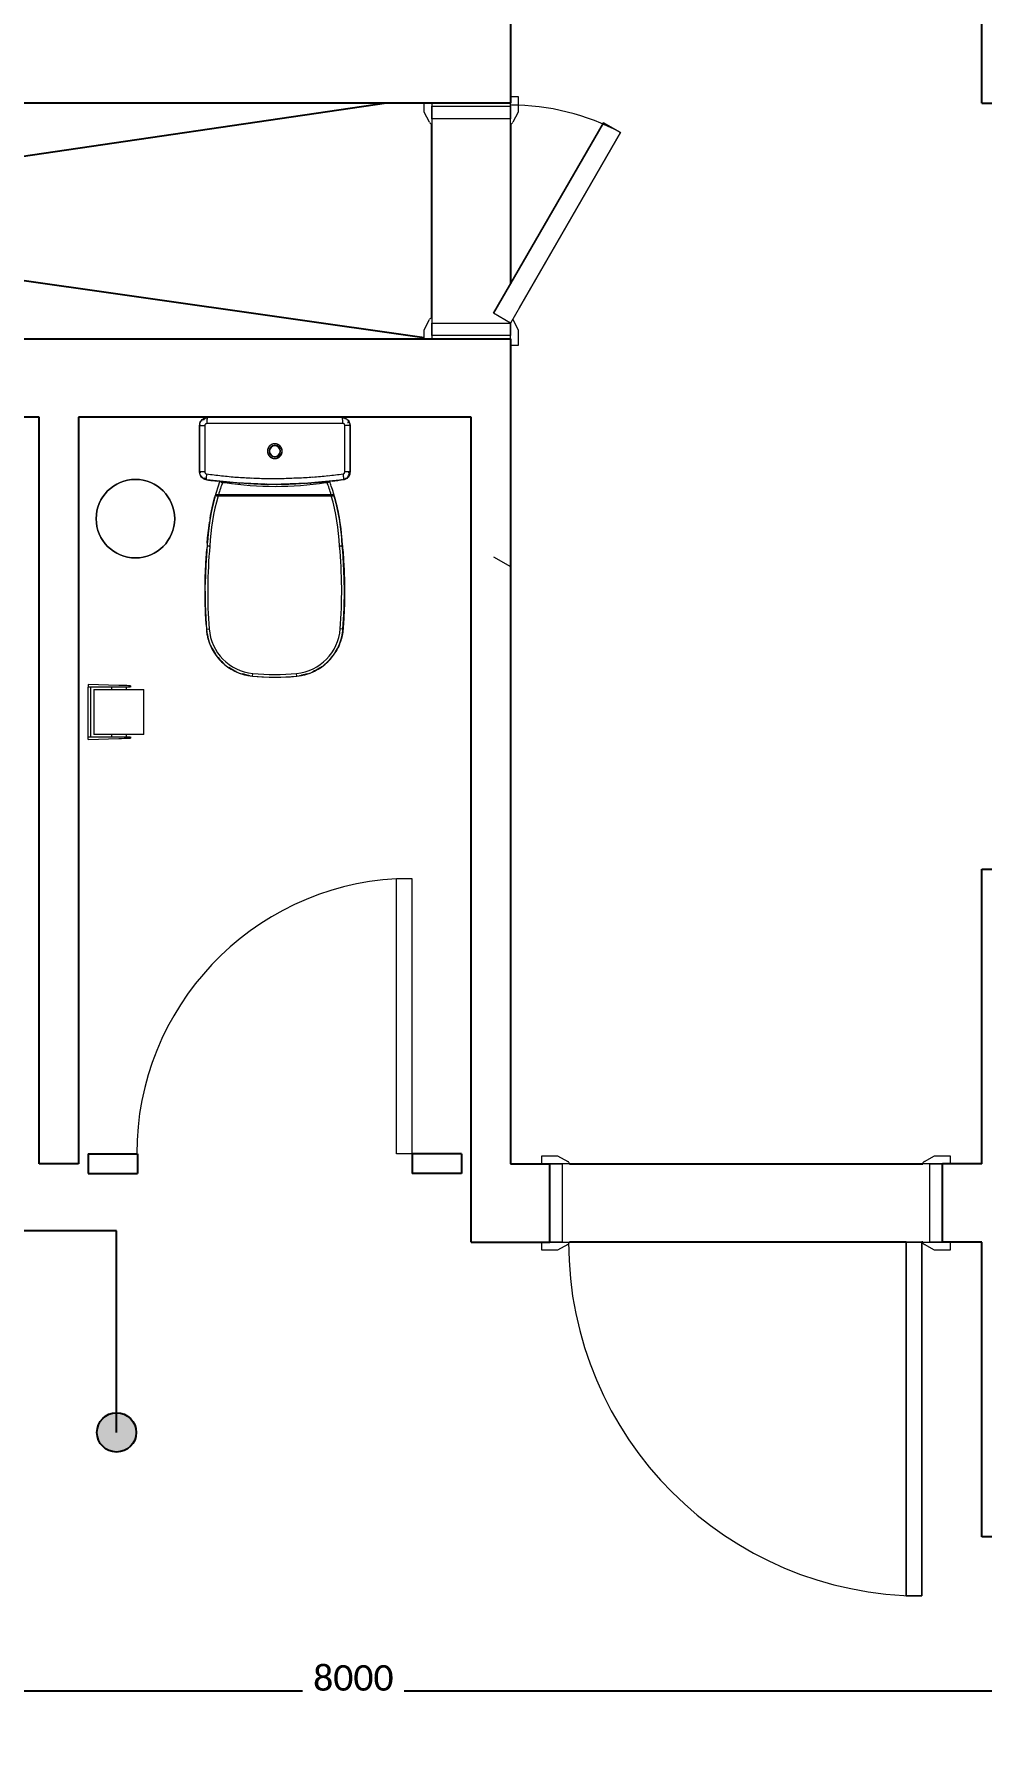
# Model space of a CAD drawing. Header units: metres. Extents: x 22.6 to 101.3, y 9.4 to 67.4.
# Drawn here: x 53.981 to 56.394, y 41.006 to 45.372 of the extents above; entities that cross this region are included whole.
import ezdxf

# ---------------------------------------------------------------- set-up
doc = ezdxf.new("R2010")
doc.units = ezdxf.units.M
doc.layers.add('00', color=252, linetype='Continuous')
for name, color, linetype, lineweight in [('A-DIM', 7, 'Continuous', 5), ('A-DOOR', 5, 'Continuous', 5), ('A-EQPM', 6, 'Continuous', 9), ('G-IMPT', 1, 'Continuous', 5)]:
    doc.layers.add(name, color=color, linetype=linetype, lineweight=lineweight)
doc.styles.add('Calibri', font='calibri.ttf', dxfattribs={"height": 0.212639})
doc.dimstyles.new('ECG_Dimn-Detl-100', dxfattribs={"dimscale": 0.3048, "dimtxt": 0.25, "dimasz": 1.312336, "dimexe": 0.492126, "dimexo": 0.0625, "dimgap": 0, "dimtad": 1, "dimdec": 0, "dimlfac": 1000, "dimzin": 0, "dimdsep": 46, "dimtxsty": 'Calibri', "dimblk1": 'DOTSMALL', "dimblk2": 'DOTSMALL', "dimsah": 1, "dimcen": 0.09, "dimdle": 0.492126, "dimazin": 0, "dimtfac": 1, "dimtdec": 4, "dimtix": 1, "dimtmove": 0, "dimatfit": 3, "dimfxl": 0.492126, "dimfxlon": 1, "dimtvp": 1, "dimtolj": 1, "dimtzin": 0, "dimarcsym": 2})

# ---------------------------------------------------------------- blocks, each defined once
blk = doc.blocks.new('ECG_Door_Single Leave-Cabient - 600x2100 _GCR_  mm-3090328-GROUND FLOOR PLAN')
at = {"layer": 'A-DOOR'}
for p, q in [((-0.3, 0.12), (-0.277, 0.12)), ((-0.247, 0.1), (-0.3, 0.1)), ((-0.292, 0.1), (-0.26, 0.1)), ((-0.292, -0.1), (-0.292, 0.1)), ((-0.277, 0.12), (-0.251, 0.106)), ((-0.26, 0.1), (-0.26, -0.1)), ((0.3, 0.1), (0.247, 0.1)), ((0.251, 0.106), (0.277, 0.12)), ((0.26, 0.1), (0.292, 0.1)), ((0.26, -0.1), (0.26, 0.1)), ((0.277, 0.12), (0.3, 0.12)), ((0.292, 0.1), (0.292, -0.1)), ((-0.855, -0.0567), (-0.88, -0.1)), ((-0.26, -0.1), (-0.235, -0.0567)), ((-0.235, -0.0567), (0.25, -0.3367)), ((0.25, -0.3367), (-0.235, -0.0567)), ((-0.317, -0.12), (-0.317, -0.1)), ((-0.277, -0.12), (-0.317, -0.12)), ((-0.3, -0.1), (-0.26, -0.1)), ((-0.26, -0.1), (-0.292, -0.1)), ((-0.251, -0.106), (-0.277, -0.12)), ((0.225, -0.38), (-0.26, -0.1)), ((-0.22, -0.1231), (0.225, -0.38)), ((0.247, -0.1), (0.3, -0.1)), ((0.277, -0.12), (0.251, -0.106)), ((0.292, -0.1), (0.26, -0.1)), ((0.317, -0.12), (0.277, -0.12)), ((0.317, -0.1), (0.317, -0.12)), ((0.25, -0.3367), (0.225, -0.38)), ((0.225, -0.38), (0.25, -0.3367))]:
    blk.add_line(p, q, dxfattribs=at)
for centre, radius, start, end in [((-0.255, 0.099), 0.00806, 7.125, 60.2551), ((0.255, 0.099), 0.00806, 119.7449, 172.875), ((-0.3, -0.1), 0.595, 331.9263, 0), ((0.255, -0.099), 0.00806, 187.125, 240.2551)]:
    blk.add_arc(centre, radius, start, end, dxfattribs=at)
blk = doc.blocks.new('ECG_ Door-Single Leaf-Gnrc - 1000x2200 mm-2105028-GROUND FLOOR PLAN')
at = {"layer": 'A-DOOR'}
for p, q in [((-0.52, 0.12), (-0.48, 0.12)), ((-0.52, 0.1), (-0.52, 0.12)), ((-0.45, 0.1), (-0.5, 0.1)), ((-0.5, 0.1), (-0.468, 0.1)), ((-0.48, 0.12), (-0.454, 0.106)), ((-0.468, 0.1), (-0.468, -0.1)), ((0.5, 0.1), (0.45, 0.1)), ((0.454, 0.106), (0.48, 0.12)), ((0.468, 0.1), (0.5, 0.1)), ((0.468, -0.1), (0.468, 0.1)), ((0.48, 0.12), (0.52, 0.12)), ((0.52, 0.12), (0.52, 0.1)), ((-0.52, -0.12), (-0.52, -0.1)), ((-0.48, -0.12), (-0.52, -0.12)), ((-0.5, -0.1), (-0.45, -0.1)), ((-0.468, -0.1), (-0.5, -0.1)), ((-0.454, -0.106), (-0.48, -0.12)), ((0.408, -0.1), (0.448, -0.1)), ((0.408, -1), (0.408, -0.1)), ((0.408, -0.1), (0.408, -1)), ((0.448, -0.1), (0.408, -0.1)), ((0.448, -0.1), (0.448, -1)), ((0.448, -1), (0.448, -0.1)), ((0.45, -0.1), (0.5, -0.1)), ((0.48, -0.12), (0.454, -0.106)), ((0.5, -0.1), (0.468, -0.1)), ((0.52, -0.12), (0.48, -0.12)), ((0.52, -0.1), (0.52, -0.12)), ((0.448, -1), (0.408, -1)), ((0.408, -1), (0.448, -1))]:
    blk.add_line(p, q, dxfattribs=at)
for centre, radius, start, end in [((-0.458, 0.099), 0.00806, 7.125, 60.2551), ((0.458, 0.099), 0.00806, 119.7449, 172.875), ((-0.458, -0.099), 0.00806, 299.7449, 352.875), ((0.448, -0.1), 0.9, 180, 270), ((0.458, -0.099), 0.00806, 187.125, 240.2551)]:
    blk.add_arc(centre, radius, start, end, dxfattribs=at)
blk = doc.blocks.new('Single-Flush-Partition - 700 _ 2200-2763525-GROUND FLOOR PLAN')
at = {"layer": 'A-DOOR'}
for p, q in [((0.31, 0.025), (0.31, 0.7256)), ((0.35, 0.7256), (0.31, 0.7256)), ((0.35, 0.025), (0.35, 0.7256)), ((0.35, 0.025), (0.31, 0.025))]:
    blk.add_line(p, q, dxfattribs=at)
blk.add_arc((0.35, 0.025), 0.7017, 93.2679, 180, dxfattribs=at)
blk = doc.blocks.new('Toilet_Tissue_Dispenser-Bradley_Corp-505 - 505-V57-GROUND FLOOR PLAN')
at = {"layer": 'A-EQPM'}
for p, q in [((54.1967, 43.7149), (54.1189, 43.7172)), ((54.1189, 43.7172), (54.1189, 43.7108)), ((54.1967, 43.7108), (54.1189, 43.7108)), ((54.1189, 43.5838), (54.1189, 43.7108)), ((54.1246, 43.7108), (54.1189, 43.7108)), ((54.1246, 43.7108), (54.1246, 43.5838)), ((54.1777, 43.7108), (54.1777, 43.7045)), ((54.2259, 43.7108), (54.1967, 43.7108)), ((54.2158, 43.7045), (54.2158, 43.7108)), ((54.2269, 43.7108), (54.2269, 43.714)), ((54.1332, 43.7045), (54.1332, 43.5902)), ((54.1332, 43.7045), (54.1967, 43.7045)), ((54.1967, 43.7045), (54.26, 43.7045)), ((54.2602, 43.5902), (54.2602, 43.7045)), ((54.1189, 43.5838), (54.1967, 43.5838)), ((54.1189, 43.5775), (54.1189, 43.5838)), ((54.1189, 43.5838), (54.1246, 43.5838)), ((54.1189, 43.5775), (54.1967, 43.5798)), ((54.1967, 43.5902), (54.1332, 43.5902)), ((54.1777, 43.5902), (54.1777, 43.5838)), ((54.26, 43.5902), (54.1967, 43.5902)), ((54.1967, 43.5838), (54.2259, 43.5838)), ((54.2158, 43.5838), (54.2158, 43.5902)), ((54.2269, 43.5807), (54.2269, 43.5838))]:
    blk.add_line(p, q, dxfattribs=at)
at = {"layer": 'A-EQPM', "flags": 128}
for points in [[(54.2267, 43.714), (54.2249, 43.7141), (54.2215, 43.7142), (54.2167, 43.7143), (54.2107, 43.7145), (54.2039, 43.7147), (54.1967, 43.7149)], [(54.1967, 43.5798), (54.2039, 43.58), (54.2107, 43.5802), (54.2167, 43.5804), (54.2215, 43.5805), (54.2249, 43.5806), (54.2267, 43.5806)]]:
    blk.add_lwpolyline(points, dxfattribs=at)
blk = doc.blocks.new('ECG_Commercial_Toilet_Maid_driver-P Trap_01 - 211109_092700_dwg_dwg_211109-V30-GROUND FLOOR PLAN')
at = {"layer": 'G-IMPT'}
for p, q in [((-0.4183, 0.1761), (-0.44, 0.1748)), ((-0.3575, 0.1776), (-0.3669, 0.1775)), ((-0.3006, 0.1763), (-0.3323, 0.1771)), ((-0.0804, 0.1337), (-0.0784, 0.133)), ((-0.0786, 0.1331), (-0.0803, 0.1331)), ((-0.0853, -0.0043), (-0.0853, -0.0059)), ((-0.2674, -0.1743), (-0.2411, -0.1722)), ((-0.0784, -0.133), (-0.0804, -0.1337)), ((-0.0786, -0.1331), (-0.0803, -0.1331)), ((-0.4226, -0.1759), (-0.3977, -0.1769)), ((-0.3514, -0.1776), (-0.3203, -0.177))]:
    blk.add_line(p, q, dxfattribs=at)
at = {"layer": 'G-IMPT', "flags": 128}
for points in [[(-0.5263, 0.1443), (-0.5299, 0.1412), (-0.5337, 0.1376), (-0.5374, 0.1339), (-0.5409, 0.1301)], [(-0.4998, 0.1614), (-0.5044, 0.159), (-0.5089, 0.1565), (-0.5134, 0.1538), (-0.5154, 0.1524)], [(-0.2349, 0.1719), (-0.2217, 0.171), (-0.2025, 0.1692), (-0.1833, 0.1666), (-0.1816, 0.1664)], [(-0.1723, 0.1649), (-0.1642, 0.1634), (-0.1453, 0.1595), (-0.1265, 0.1549), (-0.1172, 0.1524)], [(-0.1138, 0.1514), (-0.1078, 0.1497), (-0.0894, 0.1437), (-0.0776, 0.1396)], [(-0.0803, 0.1331), (-0.0803, 0.1297), (-0.0803, 0.1263)], [(-0.5719, -0.0627), (-0.5713, -0.0668), (-0.5703, -0.0719), (-0.5691, -0.077), (-0.5676, -0.082), (-0.5664, -0.0859)], [(-0.5622, -0.0966), (-0.5601, -0.1013), (-0.5577, -0.1059), (-0.5551, -0.1105), (-0.5524, -0.1149), (-0.5495, -0.1192), (-0.5493, -0.1195)], [(-0.0803, -0.1294), (-0.0803, -0.1312), (-0.0803, -0.1331)]]:
    blk.add_lwpolyline(points, dxfattribs=at)
at = {"layer": 'G-IMPT'}
for centre, radius, start, end in [((-0.263, -0.3639), 0.5295, 69.8168, 73.379), ((0.7318, -0.0015), 0.8221, 171.054, 188.946), ((-0.263, 0.3639), 0.5295, 286.6212, 290.1832)]:
    blk.add_arc(centre, radius, start, end, dxfattribs=at)
for points, knots in [([(-0.4418, 0.1747), (-0.4378, 0.175), (-0.4259, 0.1758), (-0.406, 0.1767), (-0.3825, 0.1774), (-0.3662, 0.1776), (-0.3578, 0.1776), (-0.3572, 0.1776)], [-0.9464093, -0.9464093, -0.9464093, -0.9464093, -0.8888889, -0.7777778, -0.6666667, -0.5555556, -0.5477804, -0.5477804, -0.5477804, -0.5477804]), ([(-0.3385, 0.1774), (-0.3374, 0.1774), (-0.3285, 0.1773), (-0.3117, 0.1768), (-0.2881, 0.1757), (-0.2676, 0.1744), (-0.2551, 0.1734), (-0.2503, 0.173)], [-0.4598098, -0.4598098, -0.4598098, -0.4598098, -0.4444444, -0.3333333, -0.2222222, -0.1111111, -0.0437293, -0.0437293, -0.0437293, -0.0437293]), ([(-0.5134, 0.1537), (-0.5124, 0.1544), (-0.5064, 0.1581), (-0.5, 0.1613), (-0.4946, 0.1637)], [-0.3528816, -0.3528816, -0.3528816, -0.3528816, -0.3333333, -0.2354946, -0.2354946, -0.2354946, -0.2354946]), ([(-0.4808, 0.1688), (-0.4783, 0.1695), (-0.4718, 0.1713), (-0.4653, 0.1723), (-0.4613, 0.1728)], [-0.1550415, -0.1550415, -0.1550415, -0.1550415, -0.1111111, -0.0452824, -0.0452824, -0.0452824, -0.0452824]), ([(-0.0798, 0.1365), (-0.0801, 0.1362), (-0.0804, 0.1356), (-0.0806, 0.1347), (-0.0805, 0.1341), (-0.0805, 0.1339)], [0.75, 0.75, 0.75, 0.75, 0.875, 0.9375, 1, 1, 1, 1]), ([(-0.078, 0.1376), (-0.0782, 0.1375), (-0.0789, 0.1373), (-0.0795, 0.1369), (-0.0798, 0.1365)], [0.5644299, 0.5644299, 0.5644299, 0.5644299, 0.625, 0.75, 0.75, 0.75, 0.75]), ([(-0.5575, 0.1063), (-0.5562, 0.1087), (-0.5543, 0.1119), (-0.5523, 0.1151), (-0.5517, 0.1159)], [-0.71214902, -0.71214902, -0.71214902, -0.71214902, -0.66666667, -0.65063088, -0.65063088, -0.65063088, -0.65063088]), ([(-0.5706, 0.0702), (-0.5702, 0.0723), (-0.5694, 0.0757), (-0.5685, 0.0791), (-0.5681, 0.0804)], [-0.92350914, -0.92350914, -0.92350914, -0.92350914, -0.88888889, -0.86576975, -0.86576975, -0.86576975, -0.86576975]), ([(-0.5676, -0.0821), (-0.5682, -0.0802), (-0.5696, -0.0755), (-0.5704, -0.0706), (-0.5709, -0.0677)], [-0.14372398, -0.14372398, -0.14372398, -0.14372398, -0.11111111, -0.06227402, -0.06227402, -0.06227402, -0.06227402]), ([(-0.5493, -0.1195), (-0.5507, -0.1175), (-0.5556, -0.1102), (-0.5596, -0.1023), (-0.5623, -0.0964)], [-0.373281, -0.373281, -0.373281, -0.373281, -0.3333333, -0.227652, -0.227652, -0.227652, -0.227652]), ([(-0.524, -0.1461), (-0.525, -0.1454), (-0.5312, -0.1403), (-0.5379, -0.1337), (-0.5432, -0.1274), (-0.5441, -0.1263)], [-0.5754732, -0.5754732, -0.5754732, -0.5754732, -0.5555556, -0.4444444, -0.4201761, -0.4201761, -0.4201761, -0.4201761]), ([(-0.4902, -0.1655), (-0.4909, -0.1652), (-0.4979, -0.1625), (-0.5072, -0.1578), (-0.5152, -0.1526), (-0.5175, -0.151)], [-0.7902983, -0.7902983, -0.7902983, -0.7902983, -0.7777778, -0.6666667, -0.6200914, -0.6200914, -0.6200914, -0.6200914]), ([(-0.2411, -0.1722), (-0.2346, -0.1719), (-0.2217, -0.1711), (-0.2025, -0.1693), (-0.1833, -0.1668), (-0.1642, -0.1635), (-0.1452, -0.1596), (-0.1264, -0.155), (-0.1078, -0.1498), (-0.0916, -0.1446), (-0.0816, -0.141), (-0.0776, -0.1396)], [0, 0, 0, 0, 0.1111111, 0.2222222, 0.3333333, 0.4444444, 0.5555556, 0.6666667, 0.7777778, 0.8888889, 0.9605895, 0.9605895, 0.9605895, 0.9605895]), ([(-0.0805, -0.1339), (-0.0805, -0.1341), (-0.0806, -0.1347), (-0.0804, -0.1356), (-0.0801, -0.1362), (-0.0798, -0.1365)], [0, 0, 0, 0, 0.0625, 0.125, 0.25, 0.25, 0.25, 0.25]), ([(-0.0798, -0.1365), (-0.0794, -0.1369), (-0.0789, -0.1373), (-0.0782, -0.1375), (-0.078, -0.1376)], [0.25, 0.25, 0.25, 0.25, 0.375, 0.4356025, 0.4356025, 0.4356025, 0.4356025])]:
    blk.add_open_spline(points, degree=3, knots=knots, dxfattribs=at)
for points in [[(-0.5413, 0.1297), (-0.5368, 0.1348), (-0.532, 0.1395), (-0.5269, 0.1438)], [(-0.0787, 0.1339), (-0.079, 0.1339), (-0.0796, 0.1339), (-0.0802, 0.1339), (-0.0805, 0.1339)], [(-0.0805, 0.1339), (-0.0804, 0.1338), (-0.0804, 0.1335), (-0.0803, 0.1332), (-0.0803, 0.1331)], [(-0.0789, 0.128), (-0.0794, 0.1282), (-0.0798, 0.1284), (-0.0803, 0.1286)], [(-0.0803, 0.1263), (-0.0799, 0.1263), (-0.0795, 0.1263), (-0.0792, 0.1262)], [(-0.0803, -0.1294), (-0.08, -0.1294), (-0.0793, -0.1293), (-0.0787, -0.1293), (-0.0784, -0.1292)], [(-0.4531, -0.1739), (-0.4643, -0.1731), (-0.4754, -0.1707), (-0.4861, -0.167)], [(-0.2411, -0.1722), (-0.2489, -0.1729), (-0.2646, -0.1742), (-0.2881, -0.1757), (-0.3117, -0.1768), (-0.3353, -0.1775), (-0.3589, -0.1777), (-0.3825, -0.1774), (-0.406, -0.1767), (-0.4297, -0.1756), (-0.4453, -0.1745), (-0.4531, -0.1739)], [(-0.0803, -0.1331), (-0.0803, -0.1332), (-0.0804, -0.1335), (-0.0804, -0.1338), (-0.0805, -0.1339)], [(-0.0805, -0.1339), (-0.0802, -0.1339), (-0.0796, -0.1339), (-0.079, -0.1339), (-0.0787, -0.1339)]]:
    blk.add_open_spline(points, degree=3, dxfattribs=at)
blk = doc.blocks.new('ECG_Commercial_Toilet_Maid_driver-P Trap_01 - 211109_092700_dwg_dwg_Deckel_unten_211101-2077760-GROUND FLOOR PLAN')
at = {"layer": 'G-IMPT'}
for p, q in [((-0.127, 0.1545), (-0.1269, 0.155)), ((-0.1249, 0.1542), (-0.1269, 0.155)), ((-0.1269, -0.155), (-0.127, -0.1545)), ((-0.1269, -0.155), (-0.125, -0.1533))]:
    blk.add_line(p, q, dxfattribs=at)
at = {"layer": 'G-IMPT', "flags": 128}
for points in [[(-0.3647, 0.1773), (-0.3912, 0.1771), (-0.4413, 0.1748), (-0.4432, 0.1746)], [(-0.2547, 0.1731), (-0.291, 0.1758), (-0.3373, 0.1773)], [(-0.5264, 0.1441), (-0.5286, 0.1424), (-0.5324, 0.1389), (-0.5361, 0.1352), (-0.5397, 0.1314), (-0.5416, 0.1293)], [(-0.4942, 0.1639), (-0.4982, 0.1621), (-0.5028, 0.1598), (-0.5074, 0.1574), (-0.5119, 0.1547), (-0.5156, 0.1523)], [(-0.4583, 0.1734), (-0.4635, 0.1727), (-0.4686, 0.1718), (-0.4737, 0.1707), (-0.4787, 0.1694), (-0.4837, 0.1679)], [(-0.1829, 0.1665), (-0.19, 0.1676), (-0.2113, 0.1701), (-0.2327, 0.1717), (-0.2361, 0.1719)], [(-0.1269, 0.155), (-0.1477, 0.1601), (-0.1688, 0.1643), (-0.1727, 0.1649)], [(-0.5512, 0.1166), (-0.5523, 0.1149), (-0.5551, 0.1105), (-0.5576, 0.106), (-0.56, 0.1014), (-0.5609, 0.0994)], [(-0.567, 0.084), (-0.5676, 0.082), (-0.569, 0.077), (-0.5702, 0.072), (-0.5712, 0.0669), (-0.5716, 0.0647)], [(-0.5719, -0.0627), (-0.5713, -0.0668), (-0.5703, -0.0719), (-0.5691, -0.077), (-0.5676, -0.082), (-0.5664, -0.0859)], [(-0.5622, -0.0966), (-0.5601, -0.1013), (-0.5577, -0.1059), (-0.5551, -0.1105), (-0.5524, -0.1149), (-0.5495, -0.1192)], [(-0.5447, -0.1255), (-0.5432, -0.1274), (-0.5398, -0.1314), (-0.5362, -0.1352), (-0.5325, -0.1388), (-0.5286, -0.1423), (-0.5247, -0.1456), (-0.5226, -0.1472)], [(-0.52, -0.1492), (-0.5163, -0.1518), (-0.5119, -0.1547), (-0.5075, -0.1573), (-0.5029, -0.1598), (-0.4982, -0.1621), (-0.4935, -0.1642), (-0.4886, -0.1661), (-0.4837, -0.1678), (-0.4788, -0.1694), (-0.4737, -0.1707), (-0.4687, -0.1718), (-0.4635, -0.1727), (-0.4584, -0.1734), (-0.4532, -0.1739), (-0.4531, -0.1739)], [(-0.4531, -0.1739), (-0.4031, -0.1768), (-0.353, -0.1776), (-0.3029, -0.1764), (-0.2529, -0.1732), (-0.2411, -0.1722)], [(-0.2411, -0.1722), (-0.2196, -0.1708), (-0.1983, -0.1687), (-0.177, -0.1657), (-0.1559, -0.1618), (-0.135, -0.1571), (-0.1269, -0.155)]]:
    blk.add_lwpolyline(points, dxfattribs=at)
at = {"layer": 'G-IMPT'}
for centre, radius, start, end in [((-0.263, -0.3639), 0.5365, 81.3483, 83.4677), ((-0.263, -0.3639), 0.5365, 75.3041, 78.0597), ((-0.1287, 0.1483), 0.007, 60.9879, 75.3041), ((-0.1287, 0.1483), 0.007, 60.9879, 75.3041), ((-0.4432, -0.0443), 0.13, 249.5754, 265.6258), ((-0.3576, 1.0752), 1.2528, 265.6258, 275.3365), ((-0.263, 0.3639), 0.5365, 272.3428, 284.6959), ((-0.1287, -0.1483), 0.007, 284.6959, 315.0019), ((-0.1287, -0.1483), 0.007, 284.6959, 315.0019)]:
    blk.add_arc(centre, radius, start, end, dxfattribs=at)
blk = doc.blocks.new('ECG_Commercial_Toilet_Maid_driver-P Trap_01 - 211109_092700_dwg_dwg_Deckel_oben_211101-2077761-GROUND FLOOR PLAN')
at = {"layer": 'G-IMPT'}
for p, q in [((-0.4531, 0.1739), (-0.4526, 0.167)), ((-0.1262, 0.1549), (-0.1264, 0.1542)), ((-0.1163, 0.1519), (-0.1162, 0.1521)), ((-0.1138, 0.1442), (-0.1108, 0.1442)), ((-0.1138, 0.1442), (-0.1138, -0.1442)), ((-0.1108, 0.1483), (-0.1127, 0.1483)), ((-0.1108, 0.1483), (-0.1108, 0.1442)), ((-0.1108, -0.1442), (-0.1108, 0.1442)), ((-0.1108, -0.1442), (-0.1108, 0.1442)), ((-0.5726, 0.0565), (-0.5657, 0.0558)), ((-0.5726, -0.0565), (-0.5657, -0.0558)), ((-0.4531, -0.1739), (-0.4526, -0.167)), ((-0.1264, -0.1542), (-0.1262, -0.1549)), ((-0.1162, -0.1521), (-0.1163, -0.1519)), ((-0.1138, -0.1442), (-0.1108, -0.1442)), ((-0.1127, -0.1483), (-0.1108, -0.1483)), ((-0.1108, -0.1442), (-0.1108, -0.1483))]:
    blk.add_line(p, q, dxfattribs=at)
at = {"layer": 'G-IMPT', "flags": 128}
for points in [[(-0.2411, 0.1722), (-0.291, 0.1758), (-0.3411, 0.1775), (-0.3912, 0.1771), (-0.4413, 0.1748), (-0.4531, 0.1739)], [(-0.4531, 0.1739), (-0.4583, 0.1734), (-0.4635, 0.1727), (-0.4686, 0.1718), (-0.4737, 0.1707), (-0.4787, 0.1694), (-0.4837, 0.1679), (-0.4886, 0.1661), (-0.4934, 0.1642), (-0.4982, 0.1621), (-0.5028, 0.1598), (-0.5074, 0.1574), (-0.5119, 0.1547), (-0.5162, 0.1519), (-0.5205, 0.1489), (-0.5246, 0.1457), (-0.5286, 0.1424), (-0.5324, 0.1389), (-0.5361, 0.1352), (-0.5397, 0.1314), (-0.5431, 0.1275), (-0.5464, 0.1234), (-0.5494, 0.1193), (-0.5523, 0.1149), (-0.5551, 0.1105), (-0.5576, 0.106), (-0.56, 0.1014), (-0.5622, 0.0967), (-0.5642, 0.0919), (-0.566, 0.087), (-0.5676, 0.082), (-0.569, 0.077), (-0.5702, 0.072), (-0.5712, 0.0669), (-0.572, 0.0617), (-0.5726, 0.0566), (-0.5726, 0.0565)], [(-0.113, 0.1512), (-0.1337, 0.1568), (-0.1546, 0.1615), (-0.1757, 0.1655), (-0.197, 0.1685), (-0.2183, 0.1707), (-0.2397, 0.1721), (-0.2411, 0.1722)], [(-0.5726, 0.0565), (-0.5744, 0.0324), (-0.5752, 0.0083), (-0.5751, -0.0158), (-0.574, -0.0399), (-0.5726, -0.0565)], [(-0.5726, -0.0565), (-0.5721, -0.0617), (-0.5713, -0.0668), (-0.5703, -0.0719), (-0.5691, -0.077), (-0.5676, -0.082), (-0.566, -0.0869), (-0.5642, -0.0918), (-0.5622, -0.0966), (-0.5601, -0.1013), (-0.5577, -0.1059), (-0.5551, -0.1105), (-0.5524, -0.1149), (-0.5495, -0.1192), (-0.5464, -0.1234), (-0.5432, -0.1274), (-0.5398, -0.1314), (-0.5362, -0.1352), (-0.5325, -0.1388), (-0.5286, -0.1423), (-0.5247, -0.1456), (-0.5205, -0.1488), (-0.5163, -0.1518), (-0.5119, -0.1547), (-0.5075, -0.1573), (-0.5029, -0.1598), (-0.4982, -0.1621), (-0.4935, -0.1642), (-0.4886, -0.1661), (-0.4837, -0.1678), (-0.4788, -0.1694), (-0.4737, -0.1707), (-0.4687, -0.1718), (-0.4635, -0.1727), (-0.4584, -0.1734), (-0.4532, -0.1739), (-0.4531, -0.1739)], [(-0.4531, -0.1739), (-0.4031, -0.1768), (-0.353, -0.1776), (-0.3029, -0.1764), (-0.2529, -0.1732), (-0.2411, -0.1722)], [(-0.2411, -0.1722), (-0.2196, -0.1708), (-0.1983, -0.1687), (-0.177, -0.1657), (-0.1559, -0.1618), (-0.135, -0.1571), (-0.1143, -0.1516), (-0.113, -0.1512)]]:
    blk.add_lwpolyline(points, dxfattribs=at)
at = {"layer": 'G-IMPT'}
for centre, radius, start, end in [((-0.3576, -1.0752), 1.2528, 84.6635, 94.3742), ((-0.4432, 0.0443), 0.13, 94.3742, 174.6261), ((-0.4432, 0.0443), 0.123, 94.3742, 174.6261), ((-0.3576, -1.0752), 1.2458, 84.6551, 94.3742), ((-0.263, -0.3639), 0.5295, 73.6374, 87.677), ((-0.263, -0.3639), 0.5365, 73.7635, 87.6572), ((-0.263, -0.3639), 0.5365, 81.0541, 87.6572), ((-0.263, -0.3639), 0.5365, 75.2338, 78.8854), ((-0.117, 0.1492), 0.003, 74.1204, 97.6492), ((-0.263, -0.3639), 0.5365, 73.7635, 74.1204), ((-0.1138, 0.1483), 0.003, 0, 73.7635), ((-0.1138, 0.1483), 0.003, 0, 73.7635), ((0.0278, 0), 0.6031, 174.6261, 185.3739), ((0.0278, 0), 0.5961, 174.6261, 185.3739), ((-0.4432, -0.0443), 0.13, 185.3739, 265.6258), ((-0.4432, -0.0443), 0.123, 185.3739, 265.6258), ((-0.3576, 1.0752), 1.2528, 265.6258, 275.3365), ((-0.3576, 1.0752), 1.2458, 265.6258, 275.3449), ((-0.263, 0.3639), 0.5295, 272.323, 286.3626), ((-0.263, 0.3639), 0.5365, 272.3428, 286.2365), ((-0.263, 0.3639), 0.5365, 272.3428, 278.9459), ((-0.263, 0.3639), 0.5365, 281.1146, 284.7662), ((-0.117, -0.1492), 0.003, 262.3508, 285.8796), ((-0.263, 0.3639), 0.5365, 285.8796, 286.2365), ((-0.1138, -0.1483), 0.003, 286.2365, 0), ((-0.1138, -0.1483), 0.003, 286.2365, 0)]:
    blk.add_arc(centre, radius, start, end, dxfattribs=at)
for points in [[(-0.2411, 0.1722), (-0.2411, 0.1721), (-0.2411, 0.1718), (-0.2412, 0.1702), (-0.2413, 0.1679), (-0.2415, 0.1661), (-0.2415, 0.1652)], [(-0.1137, 0.1454), (-0.1137, 0.145), (-0.1138, 0.1446), (-0.1138, 0.1442)], [(-0.2415, -0.1652), (-0.2415, -0.1661), (-0.2413, -0.1679), (-0.2412, -0.1702), (-0.2411, -0.1718), (-0.2411, -0.1721), (-0.2411, -0.1722)], [(-0.1138, -0.1442), (-0.1138, -0.1446), (-0.1137, -0.145), (-0.1137, -0.1454)], [(-0.1137, -0.1454), (-0.1136, -0.1458), (-0.1136, -0.1462), (-0.1135, -0.1465)]]:
    blk.add_open_spline(points, degree=3, dxfattribs=at)
for points, knots in [([(-0.1162, 0.1521), (-0.1162, 0.1521), (-0.1169, 0.1523), (-0.1202, 0.1533), (-0.1239, 0.1543), (-0.1262, 0.1549)], [-1, -1, -1, -1, -0.722222, -0.444444, 0, 0, 0, 0]), ([(-0.113, 0.1512), (-0.113, 0.1512), (-0.113, 0.1509), (-0.1132, 0.1495), (-0.1134, 0.1475), (-0.1136, 0.146), (-0.1137, 0.1454)], [0, 0, 0, 0, 0.2222222, 0.4444444, 0.7222222, 0.8888885, 0.8888885, 0.8888885, 0.8888885]), ([(-0.1108, 0.1442), (-0.1108, 0.1446), (-0.1108, 0.1456), (-0.1108, 0.147), (-0.1108, 0.148), (-0.1108, 0.1483), (-0.1108, 0.1483)], [0, 0, 0, 0, 0.222222, 0.444444, 0.722222, 1, 1, 1, 1]), ([(-0.1162, -0.1521), (-0.1162, -0.1521), (-0.1166, -0.1522), (-0.1186, -0.1528), (-0.1219, -0.1537), (-0.1248, -0.1545), (-0.1262, -0.1549)], [0, 0, 0, 0, 0.222222, 0.444444, 0.722222, 1, 1, 1, 1]), ([(-0.1135, -0.1465), (-0.1134, -0.1473), (-0.1133, -0.1488), (-0.1131, -0.1502), (-0.113, -0.151), (-0.113, -0.1512), (-0.113, -0.1512)], [0.2222222, 0.2222222, 0.2222222, 0.2222222, 0.4444444, 0.6666667, 0.8333333, 1, 1, 1, 1]), ([(-0.1108, -0.1483), (-0.1108, -0.1483), (-0.1108, -0.1481), (-0.1108, -0.1473), (-0.1108, -0.1459), (-0.1108, -0.1447), (-0.1108, -0.1442)], [0, 0, 0, 0, 0.222222, 0.444444, 0.722222, 1, 1, 1, 1])]:
    blk.add_open_spline(points, degree=3, knots=knots, dxfattribs=at)
blk = doc.blocks.new('ECG_Commercial_Toilet_Maid_driver-P Trap_01 - 211109_092700_dwg_dwg_Spühlkasten_211101-V89-GROUND FLOOR PLAN')
at = {"layer": 'G-IMPT'}
for p, q in [((-0.0606, 0.1853), (-0.059, 0.1866)), ((-0.0479, 0.1896), (-0.0479, 0.1886)), ((-0.0478, 0.1894), (-0.0478, 0.1888)), ((0.0707, 0.1915), (-0.0477, 0.1915)), ((-0.0477, 0.1915), (0.0707, 0.1915)), ((-0.0477, 0.187), (-0.0477, 0.1915)), ((-0.0477, 0.1915), (-0.0477, 0.1915)), ((-0.0477, 0.1851), (-0.0477, 0.187)), ((-0.0477, 0.1829), (-0.0477, 0.1851)), ((-0.0477, 0.1806), (-0.0477, 0.1829)), ((-0.0477, 0.1781), (-0.0477, 0.1806)), ((0.0707, 0.1781), (-0.0477, 0.1781)), ((0.0707, 0.1915), (0.0707, 0.1915)), ((0.0707, 0.1915), (0.0707, 0.187)), ((0.0707, 0.187), (0.0707, 0.1851)), ((0.0707, 0.1851), (0.0707, 0.1829)), ((0.0707, 0.1829), (0.0707, 0.1806)), ((0.0707, 0.1806), (0.0707, 0.1781)), ((0.0824, 0.1862), (0.0836, 0.1852)), ((0.0888, 0.1785), (0.0898, 0.1755)), ((-0.0693, 0.1602), (-0.071, 0.1463)), ((-0.0701, 0.1525), (-0.0693, 0.1602)), ((-0.0693, 0.1603), (-0.0684, 0.1673)), ((0.0757, -0.1731), (0.0757, 0.1731)), ((0.0902, 0.1742), (0.0905, 0.1718)), ((0.0907, -0.1715), (0.0907, 0.1715)), ((-0.076, 0.0922), (-0.0762, 0.0891)), ((-0.0755, 0.0994), (-0.0753, 0.1013)), ((-0.0782, 0.0535), (-0.0792, 0.0178)), ((-0.0791, 0.0212), (-0.0791, 0.0224)), ((-0.0792, -0.0178), (-0.0782, -0.0535)), ((-0.0762, -0.0891), (-0.076, -0.0923)), ((-0.071, -0.1463), (-0.0693, -0.1602)), ((-0.0693, -0.1602), (-0.0695, -0.158)), ((-0.0684, -0.1671), (-0.0686, -0.1657)), ((-0.0684, -0.1673), (-0.0684, -0.1671)), ((-0.0666, -0.1769), (-0.0673, -0.1744)), ((-0.0646, -0.1809), (-0.066, -0.1781)), ((-0.0479, -0.19), (-0.0479, -0.188)), ((-0.0478, -0.1882), (-0.0478, -0.1902)), ((-0.0477, -0.1781), (0.0707, -0.1781)), ((-0.0477, -0.1805), (-0.0477, -0.1781)), ((-0.0477, -0.1829), (-0.0477, -0.1805)), ((-0.0477, -0.1851), (-0.0477, -0.1829)), ((-0.0477, -0.187), (-0.0477, -0.1851)), ((-0.0477, -0.1915), (-0.0477, -0.187)), ((-0.0477, -0.1915), (0.0707, -0.1915)), ((0.0707, -0.1915), (-0.0477, -0.1915)), ((-0.0477, -0.1915), (-0.0477, -0.1915)), ((0.0707, -0.1886), (0.0707, -0.1781)), ((0.0707, -0.1915), (0.0707, -0.1886)), ((0.0707, -0.1915), (0.0707, -0.1915))]:
    blk.add_line(p, q, dxfattribs=at)
at = {"layer": 'G-IMPT', "flags": 128}
for points in [[(-0.0675, 0.1742), (-0.0669, 0.177), (-0.066, 0.1796), (-0.0646, 0.1821), (-0.063, 0.1844), (-0.061, 0.1864), (-0.0587, 0.1882), (-0.0563, 0.1896), (-0.0519, 0.191), (-0.0477, 0.1915)], [(-0.0671, 0.1754), (-0.0662, 0.1781), (-0.0648, 0.1806), (-0.0632, 0.1829)], [(-0.0478, 0.1902), (-0.0478, 0.1904), (-0.0478, 0.1906), (-0.0478, 0.1909), (-0.0477, 0.1911)], [(0.0707, 0.1915), (0.0735, 0.1913), (0.0763, 0.1907), (0.0789, 0.1897), (0.0814, 0.1884), (0.0837, 0.1867), (0.0857, 0.1847), (0.0874, 0.1824), (0.0888, 0.18), (0.0903, 0.1757), (0.0907, 0.1715)], [(-0.0675, -0.1742), (-0.0766, -0.0837), (-0.0793, 0.0071), (-0.0756, 0.0979), (-0.0675, 0.1742)], [(-0.0684, 0.1673), (-0.0684, 0.1671), (-0.0686, 0.1657), (-0.0688, 0.1643), (-0.069, 0.1629), (-0.0692, 0.1616), (-0.0693, 0.1602)], [(-0.0677, 0.1726), (-0.0679, 0.1713), (-0.0681, 0.1699), (-0.0683, 0.1685), (-0.0684, 0.1673)], [(0.0907, -0.1715), (0.0907, -0.1053), (0.0907, -0.0388), (0.0907, 0.0276), (0.0907, 0.0941), (0.0907, 0.1604), (0.0907, 0.1715)], [(-0.0727, 0.1302), (-0.0733, 0.1247), (-0.0747, 0.1086)], [(-0.0746, 0.1091), (-0.0744, 0.112), (-0.0735, 0.1209)], [(-0.0765, -0.0844), (-0.0767, -0.0822), (-0.0767, -0.08)], [(-0.0748, -0.1076), (-0.0733, -0.1247), (-0.0727, -0.1302)], [(-0.0686, -0.1657), (-0.0688, -0.1643), (-0.069, -0.1629), (-0.0692, -0.1616), (-0.0693, -0.1602)], [(-0.0677, -0.1726), (-0.0679, -0.1713), (-0.0681, -0.1699), (-0.0683, -0.1685), (-0.0684, -0.1673)], [(-0.0477, -0.1915), (-0.0505, -0.1913), (-0.0533, -0.1907), (-0.0559, -0.1897), (-0.0584, -0.1884), (-0.0607, -0.1867), (-0.0627, -0.1847), (-0.0644, -0.1824), (-0.0665, -0.1784), (-0.0675, -0.1742)], [(0.0907, -0.1715), (0.0905, -0.1743), (0.0899, -0.1771), (0.0889, -0.1798), (0.0876, -0.1822), (0.0859, -0.1845), (0.0839, -0.1865), (0.0817, -0.1882), (0.0792, -0.1896), (0.0749, -0.1911), (0.0707, -0.1915)], [(0.0905, -0.1728), (0.0899, -0.1756), (0.0889, -0.1782)], [(-0.0587, -0.1868), (-0.0609, -0.1852), (-0.0618, -0.1842)], [(-0.0479, -0.19), (-0.0507, -0.1898), (-0.0535, -0.1892), (-0.0561, -0.1882)], [(-0.0478, -0.1902), (-0.0478, -0.1904), (-0.0478, -0.1906), (-0.0478, -0.1909), (-0.0477, -0.1911)]]:
    blk.add_lwpolyline(points, dxfattribs=at)
at = {"layer": 'G-IMPT'}
for centre, major_axis, ratio, start_param, end_param in [((0.0757, 0.1715), (0.015, 0), 0.104518, 0.698132, 1.570796), ((0.0757, 0.1715), (-0.015, 0), 0.104518, 3.141593, 3.839719), ((0.0757, -0.1715), (0.015, 0), 0.101852, 4.712389, 4.886922), ((0.0757, -0.1715), (-0.015, 0), 0.101852, 1.745329, 3.141593)]:
    blk.add_ellipse(centre, major_axis=major_axis, ratio=ratio, start_param=start_param, end_param=end_param, dxfattribs=at)
for points, knots in [([(-0.0675, 0.1742), (-0.0671, 0.1768), (-0.0654, 0.1819), (-0.0603, 0.1876), (-0.0541, 0.1908), (-0.0498, 0.1915), (-0.0477, 0.1915)], [-1, -1, -1, -1, -0.722222, -0.444444, -0.222222, 0, 0, 0, 0]), ([(-0.0639, 0.1747), (-0.0645, 0.1747), (-0.0655, 0.1747), (-0.0666, 0.1746), (-0.0673, 0.1744), (-0.0675, 0.1743), (-0.0675, 0.1742)], [0.5555556, 0.5555556, 0.5555556, 0.5555556, 0.6666667, 0.7777778, 0.8888889, 0.9998878, 0.9998878, 0.9998878, 0.9998878]), ([(-0.0674, 0.1743), (-0.0673, 0.1749), (-0.0669, 0.1765), (-0.0657, 0.1797), (-0.0641, 0.1819), (-0.0629, 0.1833)], [0.0512305, 0.0512305, 0.0512305, 0.0512305, 0.1111111, 0.2222222, 0.4038066, 0.4038066, 0.4038066, 0.4038066]), ([(-0.0628, 0.1833), (-0.0637, 0.1823), (-0.0657, 0.1796), (-0.0668, 0.1764), (-0.0673, 0.1743)], [0.5863221, 0.5863221, 0.5863221, 0.5863221, 0.7222222, 0.9391237, 0.9391237, 0.9391237, 0.9391237]), ([(-0.0651, 0.1752), (-0.0648, 0.1761), (-0.0643, 0.1775), (-0.0636, 0.1787), (-0.0633, 0.1792)], [0.1111111, 0.1111111, 0.1111111, 0.1111111, 0.2222222, 0.2811373, 0.2811373, 0.2811373, 0.2811373]), ([(-0.0477, 0.1781), (-0.0483, 0.1781), (-0.0497, 0.1778), (-0.0513, 0.1767), (-0.0523, 0.1753), (-0.0526, 0.1743), (-0.0526, 0.1738)], [-1, -1, -1, -1, -0.722222, -0.444444, -0.222222, 0, 0, 0, 0]), ([(0.0707, 0.1915), (0.0742, 0.1915), (0.08, 0.1899), (0.0863, 0.1846), (0.0893, 0.1795), (0.0905, 0.175), (0.0907, 0.1727), (0.0907, 0.1715)], [-1, -1, -1, -1, -0.666667, -0.444444, -0.222222, -0.111111, 0, 0, 0, 0]), ([(0.0757, 0.1731), (0.0757, 0.1738), (0.0754, 0.1753), (0.0741, 0.1769), (0.0725, 0.1779), (0.0713, 0.1781), (0.0707, 0.1781)], [-1, -1, -1, -1, -0.722222, -0.444444, -0.222222, 0, 0, 0, 0]), ([(0.088, 0.1802), (0.0883, 0.1797), (0.0897, 0.177), (0.0903, 0.1741), (0.0906, 0.1717)], [0.6666667, 0.6666667, 0.6666667, 0.6666667, 0.7222222, 0.9538225, 0.9538225, 0.9538225, 0.9538225]), ([(0.09, 0.1753), (0.0898, 0.1758), (0.0894, 0.1772), (0.0888, 0.1785), (0.0884, 0.1793)], [0.1726862, 0.1726862, 0.1726862, 0.1726862, 0.2222222, 0.3099855, 0.3099855, 0.3099855, 0.3099855]), ([(0.0906, 0.1717), (0.0906, 0.1723), (0.0904, 0.1733), (0.0902, 0.1744), (0.0901, 0.1748)], [0.0548654, 0.0548654, 0.0548654, 0.0548654, 0.1111111, 0.1553711, 0.1553711, 0.1553711, 0.1553711]), ([(-0.0675, -0.1742), (-0.0762, -0.1103), (-0.0833, 0.0066), (-0.0745, 0.1231), (-0.0675, 0.1742)], [-1, -1, -1, -1, -0.444444, 0, 0, 0, 0]), ([(-0.0477, -0.1915), (-0.0509, -0.1915), (-0.0562, -0.1902), (-0.0622, -0.1857), (-0.0653, -0.1813), (-0.0669, -0.1774), (-0.0674, -0.1753), (-0.0675, -0.1742)], [-1, -1, -1, -1, -0.666667, -0.444444, -0.222222, -0.111111, 0, 0, 0, 0]), ([(-0.0577, -0.1743), (-0.0585, -0.1744), (-0.06, -0.1745), (-0.0622, -0.1747), (-0.064, -0.1747), (-0.0655, -0.1747), (-0.0666, -0.1746), (-0.0673, -0.1745), (-0.0675, -0.1743), (-0.0675, -0.1742)], [0.2222222, 0.2222222, 0.2222222, 0.2222222, 0.3333333, 0.4444444, 0.5555556, 0.6666667, 0.7777778, 0.8888889, 0.9998876, 0.9998876, 0.9998876, 0.9998876]), ([(-0.0674, -0.1744), (-0.0673, -0.1748), (-0.067, -0.1759), (-0.0667, -0.1769), (-0.0665, -0.1774)], [0.0614445, 0.0614445, 0.0614445, 0.0614445, 0.1111111, 0.1711353, 0.1711353, 0.1711353, 0.1711353]), ([(-0.0642, -0.1817), (-0.0645, -0.1813), (-0.066, -0.179), (-0.0668, -0.1764), (-0.0673, -0.1743)], [0.6666667, 0.6666667, 0.6666667, 0.6666667, 0.7222222, 0.9481729, 0.9481729, 0.9481729, 0.9481729]), ([(-0.0526, -0.1737), (-0.0525, -0.1744), (-0.0521, -0.1757), (-0.0508, -0.1771), (-0.0493, -0.1779), (-0.0482, -0.1781), (-0.0477, -0.1781)], [-1, -1, -1, -1, -0.722222, -0.444444, -0.222222, 0, 0, 0, 0]), ([(0.0907, -0.1715), (0.0907, -0.1744), (0.0894, -0.1802), (0.0843, -0.1868), (0.0777, -0.1907), (0.073, -0.1915), (0.0707, -0.1915)], [-1, -1, -1, -1, -0.722222, -0.444444, -0.222222, 0, 0, 0, 0]), ([(0.0707, -0.1781), (0.0714, -0.1781), (0.0729, -0.1778), (0.0746, -0.1765), (0.0755, -0.1748), (0.0757, -0.1736), (0.0757, -0.1731)], [-1, -1, -1, -1, -0.722222, -0.444444, -0.222222, 0, 0, 0, 0]), ([(0.0907, -0.1717), (0.0906, -0.1724), (0.0904, -0.1742), (0.0896, -0.1771), (0.0886, -0.1792), (0.088, -0.1802)], [0.0467052, 0.0467052, 0.0467052, 0.0467052, 0.1111111, 0.2222222, 0.3333333, 0.3333333, 0.3333333, 0.3333333]), ([(-0.0478, -0.1902), (-0.05, -0.1902), (-0.053, -0.1897), (-0.0559, -0.1886), (-0.0567, -0.1882)], [0, 0, 0, 0, 0.2222222, 0.3188139, 0.3188139, 0.3188139, 0.3188139]), ([(0.0884, -0.1793), (0.0886, -0.179), (0.0892, -0.1777), (0.0895, -0.1764), (0.0897, -0.1753)], [0.6917979, 0.6917979, 0.6917979, 0.6917979, 0.7222222, 0.8264398, 0.8264398, 0.8264398, 0.8264398])]:
    blk.add_open_spline(points, degree=3, knots=knots, dxfattribs=at)
for points in [[(-0.0634, 0.1793), (-0.0641, 0.1781), (-0.0645, 0.1768), (-0.0649, 0.1754)], [(-0.0621, 0.1747), (-0.0628, 0.1747), (-0.0634, 0.1747), (-0.0639, 0.1747)], [(-0.0598, 0.1863), (-0.0591, 0.1868), (-0.0585, 0.1872), (-0.0578, 0.1876)], [(-0.0581, 0.1872), (-0.0587, 0.1868), (-0.0592, 0.1864), (-0.0598, 0.186)], [(-0.0502, 0.1901), (-0.0494, 0.1902), (-0.0486, 0.1902), (-0.0478, 0.1902)], [(0.0707, 0.1902), (0.0714, 0.1902), (0.0722, 0.1902), (0.0729, 0.1901)], [(0.0836, 0.1853), (0.0831, 0.1856), (0.0827, 0.186), (0.0823, 0.1863)], [(0.0863, 0.1792), (0.0858, 0.1801), (0.0852, 0.181), (0.0845, 0.1818)], [(0.0845, 0.1815), (0.0852, 0.1807), (0.0858, 0.1799), (0.0864, 0.179)], [(-0.0693, 0.1603), (-0.0693, 0.1602), (-0.0693, 0.1602), (-0.0693, 0.1602)], [(-0.06, 0.1745), (-0.0608, 0.1746), (-0.0615, 0.1746), (-0.0621, 0.1747)], [(-0.0572, 0.1354), (-0.0586, 0.1226), (-0.0599, 0.1097), (-0.0611, 0.0968)], [(-0.0577, 0.1743), (-0.0585, 0.1744), (-0.0593, 0.1745), (-0.06, 0.1745)], [(-0.0552, 0.1741), (-0.056, 0.1742), (-0.0569, 0.1743), (-0.0577, 0.1743)], [(-0.0526, 0.1738), (-0.0544, 0.161), (-0.0559, 0.1482), (-0.0572, 0.1354)], [(-0.0526, 0.1738), (-0.0535, 0.1739), (-0.0544, 0.174), (-0.0552, 0.1741)], [(-0.0607, 0.0969), (-0.0616, 0.084), (-0.0626, 0.0711), (-0.0633, 0.0582)], [(-0.063, 0.0582), (-0.0636, 0.0453), (-0.0641, 0.0323), (-0.0644, 0.0194)], [(-0.0641, 0.0194), (-0.0643, 0.0065), (-0.0646, -0.0194), (-0.0631, -0.0452), (-0.0622, -0.058)], [(-0.063, -0.0581), (-0.0624, -0.0711), (-0.0614, -0.0839), (-0.0602, -0.0967)], [(-0.0723, -0.1346), (-0.0736, -0.1219), (-0.0747, -0.1091), (-0.0757, -0.0962)], [(-0.0607, -0.0968), (-0.0597, -0.1097), (-0.0584, -0.1225), (-0.0569, -0.1353)], [(-0.0693, -0.1602), (-0.0693, -0.1602), (-0.0693, -0.1602), (-0.0693, -0.1603)], [(-0.0552, -0.1741), (-0.056, -0.1742), (-0.0569, -0.1742), (-0.0577, -0.1743)], [(-0.0572, -0.1354), (-0.0559, -0.1482), (-0.0544, -0.161), (-0.0526, -0.1737)], [(-0.0526, -0.1737), (-0.0535, -0.1738), (-0.0543, -0.174), (-0.0552, -0.1741)], [(0.0901, -0.1748), (0.0904, -0.1738), (0.0905, -0.1728), (0.0906, -0.1717)], [(-0.0659, -0.1787), (-0.0654, -0.1797), (-0.0648, -0.1806), (-0.0642, -0.1814)], [(-0.0598, -0.1863), (-0.0606, -0.1856), (-0.0615, -0.185), (-0.0623, -0.1842)], [(-0.0618, -0.1843), (-0.0609, -0.1853), (-0.0598, -0.1862), (-0.0586, -0.187)], [(-0.0566, -0.188), (-0.0539, -0.1893), (-0.0509, -0.19), (-0.0479, -0.19)], [(-0.0502, -0.1881), (-0.0494, -0.1882), (-0.0486, -0.1882), (-0.0478, -0.1882)], [(-0.0479, -0.188), (-0.0485, -0.188), (-0.0491, -0.188), (-0.0497, -0.1879)], [(0.0728, -0.1901), (0.0721, -0.1902), (0.0714, -0.1902), (0.0707, -0.1902)], [(0.0769, -0.1871), (0.0778, -0.1868), (0.0788, -0.1863), (0.0797, -0.1858)]]:
    blk.add_open_spline(points, degree=3, dxfattribs=at)
blk = doc.blocks.new('ECG_Commercial_Toilet_Maid_driver-P Trap_01 - 211109_092700_dwg_dwg_Spülkastenstopfen-V9-GROUND FLOOR PLAN')
at = {"layer": 'G-IMPT', "flags": 128}
for points in [[(0.0189, 0), (0.0188, 0.0008), (0.0188, 0.0015), (0.0187, 0.0023), (0.0186, 0.003), (0.0185, 0.0037), (0.0183, 0.0045), (0.0181, 0.0052), (0.0179, 0.0059), (0.0176, 0.0066), (0.0174, 0.0073), (0.0171, 0.008), (0.0167, 0.0087), (0.0164, 0.0094), (0.016, 0.01), (0.0156, 0.0106), (0.0151, 0.0113), (0.0147, 0.0119), (0.0142, 0.0124), (0.0137, 0.013), (0.0131, 0.0135), (0.0126, 0.014), (0.012, 0.0145), (0.0114, 0.015), (0.0108, 0.0154), (0.0102, 0.0159), (0.0095, 0.0163), (0.0089, 0.0166), (0.0082, 0.017), (0.0075, 0.0173), (0.0068, 0.0176), (0.0061, 0.0178), (0.0054, 0.0181), (0.0047, 0.0183), (0.0039, 0.0184), (0.0032, 0.0186), (0.0025, 0.0187), (0.0017, 0.0188), (0.001, 0.0188), (0.0002, 0.0189), (-0.0006, 0.0188), (-0.0013, 0.0188), (-0.0021, 0.0187), (-0.0028, 0.0186), (-0.0035, 0.0185), (-0.0043, 0.0184), (-0.005, 0.0182), (-0.0057, 0.018), (-0.0065, 0.0177), (-0.0072, 0.0174), (-0.0078, 0.0171), (-0.0085, 0.0168), (-0.0092, 0.0165), (-0.0098, 0.0161), (-0.0105, 0.0157), (-0.0111, 0.0152), (-0.0117, 0.0148), (-0.0123, 0.0143), (-0.0128, 0.0138), (-0.0134, 0.0133), (-0.0139, 0.0127), (-0.0144, 0.0122), (-0.0149, 0.0116), (-0.0153, 0.011), (-0.0158, 0.0104), (-0.0162, 0.0097), (-0.0165, 0.0091), (-0.0169, 0.0084), (-0.0172, 0.0077), (-0.0175, 0.007), (-0.0178, 0.0063), (-0.018, 0.0056), (-0.0182, 0.0049), (-0.0184, 0.0041), (-0.0185, 0.0034), (-0.0187, 0.0027), (-0.0188, 0.0019), (-0.0188, 0.0012), (-0.0189, 0.0004), (-0.0189, 0)], [(-0.0189, 0), (-0.0188, -0.0008), (-0.0188, -0.0015), (-0.0187, -0.0023), (-0.0186, -0.003), (-0.0185, -0.0037), (-0.0183, -0.0045), (-0.0181, -0.0052), (-0.0179, -0.0059), (-0.0176, -0.0066), (-0.0174, -0.0073), (-0.0171, -0.008), (-0.0167, -0.0087), (-0.0164, -0.0094), (-0.016, -0.01), (-0.0156, -0.0106), (-0.0151, -0.0113), (-0.0147, -0.0119), (-0.0142, -0.0124), (-0.0137, -0.013), (-0.0131, -0.0135), (-0.0126, -0.014), (-0.012, -0.0145), (-0.0114, -0.015), (-0.0108, -0.0154), (-0.0102, -0.0159), (-0.0095, -0.0163), (-0.0089, -0.0166), (-0.0082, -0.017), (-0.0075, -0.0173), (-0.0068, -0.0176), (-0.0061, -0.0178), (-0.0054, -0.0181), (-0.0047, -0.0183), (-0.0039, -0.0184), (-0.0032, -0.0186), (-0.0025, -0.0187), (-0.0017, -0.0188), (-0.001, -0.0188), (-0.0002, -0.0189), (0.0006, -0.0188), (0.0013, -0.0188), (0.0021, -0.0187), (0.0028, -0.0186), (0.0035, -0.0185), (0.0043, -0.0184), (0.005, -0.0182), (0.0057, -0.018), (0.0065, -0.0177), (0.0072, -0.0174), (0.0078, -0.0171), (0.0085, -0.0168), (0.0092, -0.0165), (0.0098, -0.0161), (0.0105, -0.0157), (0.0111, -0.0152), (0.0117, -0.0148), (0.0123, -0.0143), (0.0128, -0.0138), (0.0134, -0.0133), (0.0139, -0.0127), (0.0144, -0.0122), (0.0149, -0.0116), (0.0153, -0.011), (0.0158, -0.0104), (0.0162, -0.0097), (0.0165, -0.0091), (0.0169, -0.0084), (0.0172, -0.0077), (0.0175, -0.007), (0.0178, -0.0063), (0.018, -0.0056), (0.0182, -0.0049), (0.0184, -0.0041), (0.0185, -0.0034), (0.0187, -0.0027), (0.0188, -0.0019), (0.0188, -0.0012), (0.0189, -0.0004), (0.0189, 0)]]:
    blk.add_lwpolyline(points, dxfattribs=at)
at = {"layer": 'G-IMPT'}
for radius, start, end in [(0.0186, 360, 180), (0.0186, 180, 0), (0.0179, 173.7332, 180), (0.0179, 180, 188.9982), (0.0144, 360, 180), (0.0144, 180, 0), (0.0137, 0, 180), (0.0137, 180, 0), (0.0179, 351.0018, 360), (0.0179, 360, 6.2668)]:
    blk.add_arc((0, 0), radius, start, end, dxfattribs=at)
blk = doc.blocks.new('ECG_Commercial_Toilet_Maid_driver-P Trap_01 - 211109_092700_dwg_dwg-V90-GROUND FLOOR PLAN')
for name, p in [('ECG_Commercial_Toilet_Maid_driver-P Trap_01 - 211109_092700_dwg_dwg_Deckel_oben_211101-2077761-GROUND FLOOR PLAN', (0.3633, 0.0003)), ('ECG_Commercial_Toilet_Maid_driver-P Trap_01 - 211109_092700_dwg_dwg_211109-V30-GROUND FLOOR PLAN', (0.3641, 0)), ('ECG_Commercial_Toilet_Maid_driver-P Trap_01 - 211109_092700_dwg_dwg_Deckel_unten_211101-2077760-GROUND FLOOR PLAN', (0.3641, 0)), ('ECG_Commercial_Toilet_Maid_driver-P Trap_01 - 211109_092700_dwg_dwg_Spühlkasten_211101-V89-GROUND FLOOR PLAN', (0.3581, 0)), ('ECG_Commercial_Toilet_Maid_driver-P Trap_01 - 211109_092700_dwg_dwg_Spülkastenstopfen-V9-GROUND FLOOR PLAN', (0.3634, 0))]:
    blk.add_blockref(name, p)
blk = doc.blocks.new('ECG_Commercial_Toilet_Maid_driver-P Trap_01 - ECG_Commercial_Toilet_Maid_driver-P Trap_01-V91-GROUND FLOOR PLAN')
blk.add_blockref('ECG_Commercial_Toilet_Maid_driver-P Trap_01 - 211109_092700_dwg_dwg-V90-GROUND FLOOR PLAN', (-0.0245, 0))
blk = doc.blocks.new('ECG_Trash Pin - Toilet and bath accessories-3179039-GROUND FLOOR PLAN')
at = {"layer": 'A-EQPM'}
blk.add_circle((0, 0), 0.1, dxfattribs=at)
for start, end in [(0, 180), (180, 0)]:
    blk.add_arc((0, 0), 0.1, start, end, dxfattribs=at)
blk = doc.blocks.new('_DotSmall')
at = {"color": 0, "linetype": 'ByBlock', "const_width": 0.5}
blk.add_lwpolyline([(-0.0625, 0, 1), (0.0625, 0, 1)], format="xyb", close=True, dxfattribs=at)

msp = doc.modelspace()

# ---------------------------------------------------------------- hatches: boundary and pattern name
at = {"layer": '00'}
h = msp.add_hatch(color=252, dxfattribs=at)
edge = h.paths.add_edge_path(flags=0)
edge.add_arc((54.191, 41.8133), 0.05, 0, 360)

# ---------------------------------------------------------------- linework, layer by layer
at = {"layer": '00', "color": 252}
for p, q in [((55.1939, 47.2473), (55.1939, 45.1973)), ((56.3939, 45.1973), (56.3939, 47.2473)), ((50.7939, 45.1973), (54.9739, 44.6002)), ((54.8782, 45.1973), (50.7939, 44.5973)), ((55.1939, 45.1973), (51.2939, 45.1973)), ((56.3939, 45.1973), (57.5939, 45.1973)), ((54.9939, 44.6503), (54.9939, 45.1443)), ((55.1939, 45.1443), (55.1939, 44.7373)), ((55.1939, 45.1443), (55.1939, 44.7373)), ((50.7939, 44.5973), (55.1939, 44.5973)), ((55.1939, 44.5973), (55.1939, 42.4973)), ((53.9939, 44.3973), (52.9939, 44.3973)), ((53.9939, 42.4973), (53.9939, 44.3973)), ((55.0939, 44.3973), (54.0939, 44.3973)), ((54.0939, 44.3973), (54.0939, 42.4973)), ((55.0939, 42.2973), (55.0939, 44.3973)), ((56.3939, 42.4973), (56.3939, 43.2473)), ((56.3939, 43.2473), (57.2939, 43.2473)), ((54.0939, 42.4973), (53.9939, 42.4973)), ((54.1189, 42.5223), (54.2439, 42.5223)), ((54.1189, 42.5223), (54.1189, 42.4723)), ((54.2439, 42.5223), (54.2439, 42.4723)), ((55.0689, 42.5223), (54.9439, 42.5223)), ((54.9439, 42.5223), (54.9439, 42.4723)), ((55.0689, 42.5223), (55.0689, 42.4723)), ((55.1939, 42.4973), (55.2939, 42.4973)), ((55.2939, 42.2973), (55.2939, 42.4973)), ((55.3439, 42.4973), (56.2439, 42.4973)), ((55.3439, 42.4973), (56.2439, 42.4973)), ((56.3939, 42.4973), (56.2939, 42.4973)), ((56.2939, 42.2973), (56.2939, 42.4973)), ((54.1189, 42.4723), (54.2439, 42.4723)), ((55.0689, 42.4723), (54.9439, 42.4723)), ((54.191, 42.3263), (49.9557, 42.3247)), ((54.191, 41.8133), (54.191, 42.3263)), ((55.0939, 42.2973), (55.2939, 42.2973)), ((56.2019, 42.2973), (55.3439, 42.2973)), ((56.2019, 42.2973), (55.3439, 42.2973)), ((56.2439, 42.2973), (56.2419, 42.2973)), ((56.2439, 42.2973), (56.2419, 42.2973)), ((56.3939, 42.2973), (56.2939, 42.2973)), ((56.3939, 41.5473), (56.3939, 42.2973)), ((58.7939, 41.5473), (56.3939, 41.5473))]:
    msp.add_line(p, q, dxfattribs=at)
msp.add_circle((54.191, 41.8133), 0.05, dxfattribs=at)

# ---------------------------------------------------------------- block references
for name, p, rotation in [('ECG_Door_Single Leave-Cabient - 600x2100 _GCR_  mm-3090328-GROUND FLOOR PLAN', (55.0939, 44.8973), 89.99999999999982), ('ECG_Commercial_Toilet_Maid_driver-P Trap_01 - ECG_Commercial_Toilet_Maid_driver-P Trap_01-V91-GROUND FLOOR PLAN', (54.5939, 43.9723), 89.99999999999991)]:
    msp.add_blockref(name, p, dxfattribs=dict(at, rotation=rotation))
for name, p in [('ECG_Trash Pin - Toilet and bath accessories-3179039-GROUND FLOOR PLAN', (54.2389, 44.1393)), ('Toilet_Tissue_Dispenser-Bradley_Corp-505 - 505-V57-GROUND FLOOR PLAN', (0, 0)), ('Single-Flush-Partition - 700 _ 2200-2763525-GROUND FLOOR PLAN', (54.5939, 42.4973)), ('ECG_ Door-Single Leaf-Gnrc - 1000x2200 mm-2105028-GROUND FLOOR PLAN', (55.7939, 42.3973))]:
    msp.add_blockref(name, p, dxfattribs=at)

# ---------------------------------------------------------------- dimensions: what is measured, and where the dimension line sits
at = {"layer": 'A-DIM'}
msp.add_linear_dim(base=(58.7939, 41.1556), p1=(50.7939, 41.3056), p2=(58.7939, 41.3056), dimstyle='ECG_Dimn-Detl-100', override={"dimpost": '<>', "dimfxl": 8}, dxfattribs=at).render()

doc.saveas('drawing.dxf')
